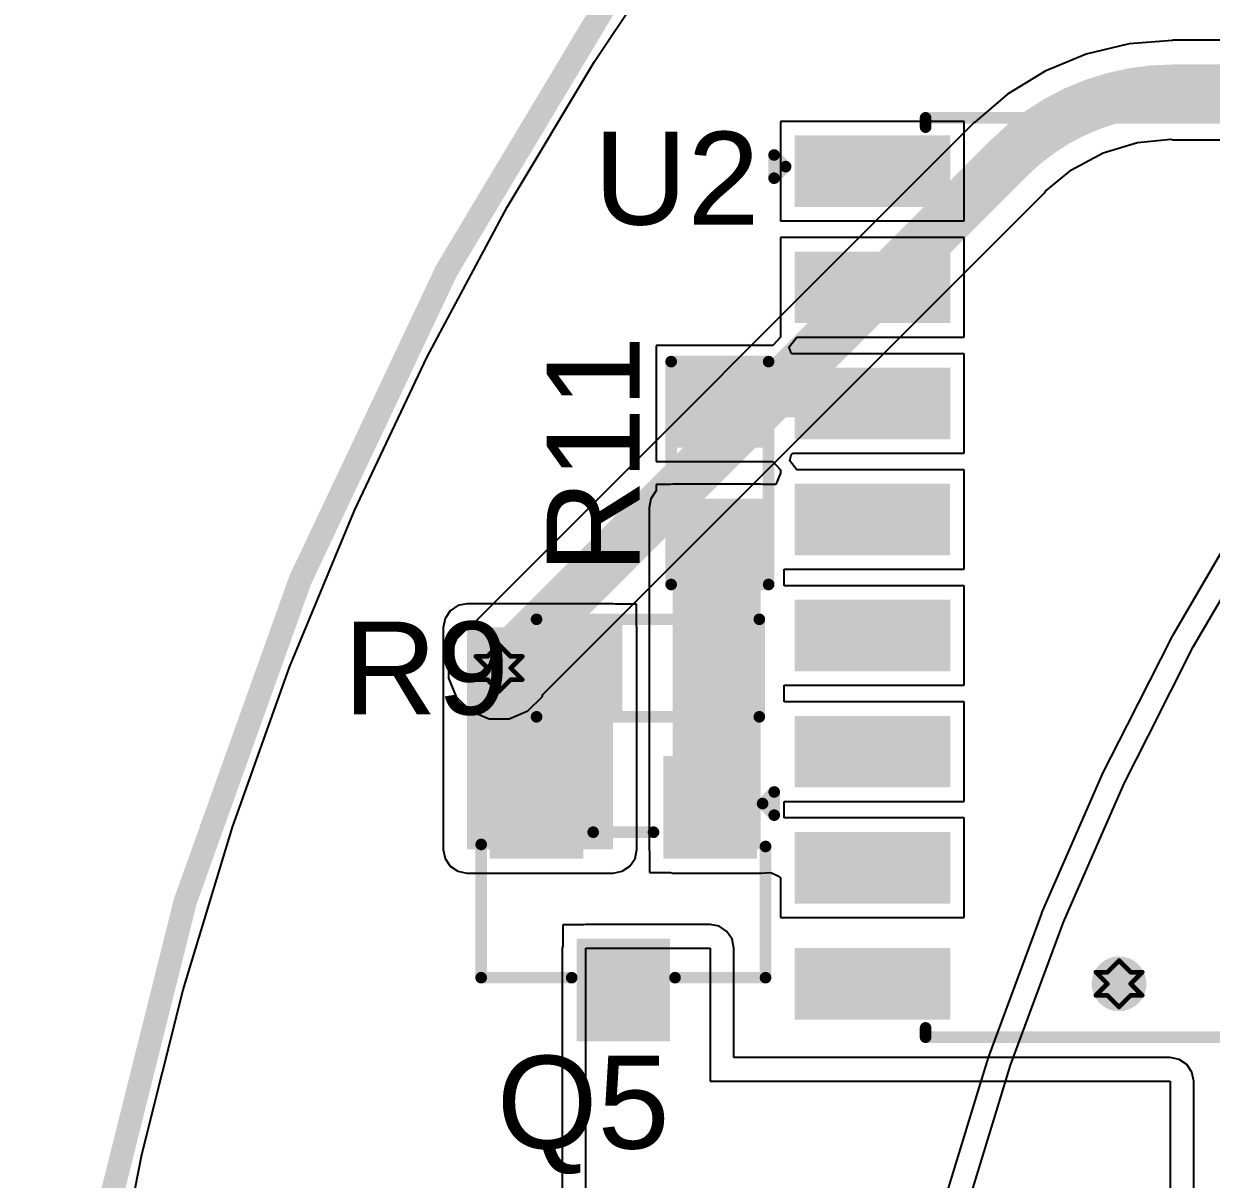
# Model space of a CAD drawing. Header units: inches. Extents: x -38 to 391, y -38 to 85.
# Drawn here: x -38.23 to -25.23, y 8.02 to 20.66 of the extents above; entities that cross this region are included whole.
import ezdxf

# ---------------------------------------------------------------- set-up
doc = ezdxf.new("R2010")
doc.units = ezdxf.units.IN
for name, color, linetype in [('Board Outline', 216, 'Continuous'), ('Bottom Layer', 5, 'Continuous'), ('Drill Drawing', 1, 'Continuous'), ('Top Layer', 1, 'Continuous'), ('Top Overlay', 2, 'Continuous'), ('Top Paste', 8, 'Continuous'), ('Top Solder', 216, 'Continuous'), ('Via Holes', 16, 'Continuous')]:
    doc.layers.add(name, color=color, linetype=linetype)
doc.styles.add('Arial', font='', dxfattribs={"height": 0.2})
doc.styles.get('Arial').set_extended_font_data('Arial')

msp = doc.modelspace()

# ---------------------------------------------------------------- hatches: boundary and pattern name
at = {"layer": 'Bottom Layer'}
h = msp.add_hatch(color=5, dxfattribs=at)
edge = h.paths.add_edge_path()
edge.add_arc((-33.02360172, 13.6144), 0.2999994, 0, 360)
h = msp.add_hatch(color=5, dxfattribs=at)
edge = h.paths.add_edge_path()
edge.add_arc((-26.2382, 10.16), 0.2999994, 0, 360)
at = {"layer": 'Top Layer'}
for points in [[(-29.68818675, 19.33998418), (-28.18818721, 19.33998418), (-28.18818721, 18.75998534), (-29.68818675, 18.75998534)], [(-29.68819691, 18.07001974), (-28.18819737, 18.07001974), (-28.18819737, 17.4900209), (-29.68819691, 17.4900209)], [(-30.16249238, 16.129), (-31.05149238, 16.129), (-31.05149238, 16.891), (-30.16249238, 16.891)], [(-29.68819945, 16.79999688), (-28.18819991, 16.79999688), (-28.18819991, 16.21999804), (-29.68819945, 16.21999804)], [(-29.68820707, 15.52998926), (-28.18820753, 15.52998926), (-28.18820753, 14.94999042), (-29.68820707, 14.94999042)], [(-31.12360298, 11.63039076), (-30.16250762, 11.63039076), (-30.16250762, 15.367), (-31.12360298, 15.367)], [(-30.16250762, 14.605), (-31.05150762, 14.605), (-31.05150762, 15.367), (-30.16250762, 15.367)], [(-29.68819945, 14.26000704), (-28.18819991, 14.26000704), (-28.18819991, 13.6800082), (-29.68819945, 13.6800082)], [(-33.3756, 11.63039838), (-31.77539999999999, 11.63039838), (-31.77539999999999, 14.05890254), (-33.3756, 14.05890254)], [(-32.53739746, 13.16990254), (-32.53739746, 14.05890254), (-31.77539746, 14.05890254), (-31.77539746, 13.16990254)], [(-31.01339492, 13.16990254), (-31.01339492, 14.05890254), (-30.25139492, 14.05890254), (-30.25139492, 13.16990254)], [(-29.68818421, 12.99001466), (-28.18818467, 12.99001466), (-28.18818467, 12.41001582), (-29.68818421, 12.41001582)], [(-32.20359955, 11.63039965), (-33.02360045, 11.63039965), (-33.02360045, 12.55040035), (-32.20359955, 12.55040035)], [(-30.30360081, 11.63039203), (-31.12360171, 11.63039203), (-31.12360171, 12.55039273), (-30.30360081, 12.55039273)], [(-29.68818167, 11.71998418), (-28.18818213, 11.71998418), (-28.18818213, 11.13998534), (-29.68818167, 11.13998534)], [(-31.25360145, 9.63040111), (-32.07360235, 9.63040111), (-32.07360235, 10.55040181), (-31.25360145, 10.55040181)], [(-29.68819945, 10.45000196), (-28.18819991, 10.45000196), (-28.18819991, 9.87000312), (-29.68819945, 9.87000312)]]:
    msp.add_hatch(color=1, dxfattribs=at).paths.add_polyline_path(points)
h = msp.add_hatch(color=1, dxfattribs=at)
edge = h.paths.add_edge_path()
edge.add_arc((-33.02360172, 13.6144), 0.2999994, 0, 360)
h = msp.add_hatch(color=1, dxfattribs=at)
edge = h.paths.add_edge_path()
edge.add_arc((-26.2382, 10.16), 0.2999994, 0, 360)
at = {"layer": 'Top Paste'}
for points in [[(-29.68818675, 19.33998418), (-28.18818721, 19.33998418), (-28.18818721, 18.75998534), (-29.68818675, 18.75998534)], [(-29.68819691, 18.07001974), (-28.18819737, 18.07001974), (-28.18819737, 17.4900209), (-29.68819691, 17.4900209)], [(-30.16249238, 16.129), (-31.05149238, 16.129), (-31.05149238, 16.891), (-30.16249238, 16.891)], [(-29.68819945, 16.79999688), (-28.18819991, 16.79999688), (-28.18819991, 16.21999804), (-29.68819945, 16.21999804)], [(-29.68820707, 15.52998926), (-28.18820753, 15.52998926), (-28.18820753, 14.94999042), (-29.68820707, 14.94999042)], [(-30.16250762, 14.605), (-31.05150762, 14.605), (-31.05150762, 15.367), (-30.16250762, 15.367)], [(-29.68819945, 14.26000704), (-28.18819991, 14.26000704), (-28.18819991, 13.6800082), (-29.68819945, 13.6800082)], [(-32.53739746, 13.16990254), (-32.53739746, 14.05890254), (-31.77539746, 14.05890254), (-31.77539746, 13.16990254)], [(-31.01339492, 13.16990254), (-31.01339492, 14.05890254), (-30.25139492, 14.05890254), (-30.25139492, 13.16990254)], [(-29.68818421, 12.99001466), (-28.18818467, 12.99001466), (-28.18818467, 12.41001582), (-29.68818421, 12.41001582)], [(-32.20359955, 11.63039965), (-33.02360045, 11.63039965), (-33.02360045, 12.55040035), (-32.20359955, 12.55040035)], [(-30.30360081, 11.63039203), (-31.12360171, 11.63039203), (-31.12360171, 12.55039273), (-30.30360081, 12.55039273)], [(-29.68818167, 11.71998418), (-28.18818213, 11.71998418), (-28.18818213, 11.13998534), (-29.68818167, 11.13998534)], [(-31.25360145, 9.63040111), (-32.07360235, 9.63040111), (-32.07360235, 10.55040181), (-31.25360145, 10.55040181)], [(-29.68819945, 10.45000196), (-28.18819991, 10.45000196), (-28.18819991, 9.87000312), (-29.68819945, 9.87000312)]]:
    msp.add_hatch(color=8, dxfattribs=at).paths.add_polyline_path(points)
at = {"layer": 'Top Solder'}
for points in [[(-29.78978675, 19.44158418), (-28.08658721, 19.44158418), (-28.08658721, 18.65838534), (-29.78978675, 18.65838534)], [(-29.78979691, 18.17161974), (-28.08659737, 18.17161974), (-28.08659737, 17.3884209), (-29.78979691, 17.3884209)], [(-30.06089238, 16.0274), (-31.15309238, 16.0274), (-31.15309238, 16.9926), (-30.06089238, 16.9926)], [(-29.78979945, 16.90159688), (-28.08659991, 16.90159688), (-28.08659991, 16.11839804), (-29.78979945, 16.11839804)], [(-29.78980707, 15.63158926), (-28.08660753, 15.63158926), (-28.08660753, 14.84839042), (-29.78980707, 14.84839042)], [(-30.06090762, 14.5034), (-31.15310762, 14.5034), (-31.15310762, 15.4686), (-30.06090762, 15.4686)], [(-29.78979945, 14.36160704), (-28.08659991, 14.36160704), (-28.08659991, 13.5784082), (-29.78979945, 13.5784082)], [(-32.63899746, 13.06830254), (-32.63899746, 14.16050254), (-31.67379746, 14.16050254), (-31.67379746, 13.06830254)], [(-31.11499492, 13.06830254), (-31.11499492, 14.16050254), (-30.14979492, 14.16050254), (-30.14979492, 13.06830254)], [(-29.78978421, 13.09161466), (-28.08658467, 13.09161466), (-28.08658467, 12.30841582), (-29.78978421, 12.30841582)], [(-32.10199955, 11.52879965), (-33.12520045, 11.52879965), (-33.12520045, 12.65200035), (-32.10199955, 12.65200035)], [(-30.20200081, 11.52879203), (-31.22520171, 11.52879203), (-31.22520171, 12.65199273), (-30.20200081, 12.65199273)], [(-29.78978167, 11.82158418), (-28.08658213, 11.82158418), (-28.08658213, 11.03838534), (-29.78978167, 11.03838534)], [(-31.15200145, 9.52880111), (-32.17520235, 9.52880111), (-32.17520235, 10.65200181), (-31.15200145, 10.65200181)], [(-29.78979945, 10.55160196), (-28.08659991, 10.55160196), (-28.08659991, 9.76840312), (-29.78979945, 9.76840312)]]:
    msp.add_hatch(color=216, dxfattribs=at).paths.add_polyline_path(points)
at = {"layer": 'Via Holes'}
h = msp.add_hatch(color=7, dxfattribs=at)
edge = h.paths.add_edge_path()
edge.add_arc((-33.02360172, 13.6144), 0.1499997, 0, 360)
h = msp.add_hatch(color=7, dxfattribs=at)
edge = h.paths.add_edge_path()
edge.add_arc((-26.2382, 10.16), 0.1499997, 0, 360)

# ---------------------------------------------------------------- linework, layer by layer
at = {"layer": 'Board Outline'}
msp.add_lwpolyline([(38.1005842, 0, 0.254, 0.254, 1), (-38.0994158, 0, 0.254, 0.254, 1)], format="xyseb", close=True, dxfattribs=at)
at = {"layer": 'Bottom Layer'}
for p, q in [((-31.97977602, 20.2509501), (-30.9475759, 21.79574508)), ((-26.1291705, 20.44394946), (-26.59956834, 20.33101598)), ((-25.65475946, 20.48128492), (-26.1291705, 20.44394946)), ((-25.64689816, 20.48284956), (-25.65475946, 20.48128492)), ((-22.34866752, 20.48284956), (-25.64689816, 20.48284956)), ((-26.59956834, 20.33101598), (-27.04650673999999, 20.14588808)), ((-32.93491508, 18.6573922), (-31.97977602, 20.2509501)), ((-27.04650673999999, 20.14588808), (-27.45898496, 19.89312252)), ((-27.45898496, 19.89312252), (-27.82083336, 19.5840731)), ((-27.82750848, 19.57961286), (-33.31290772, 14.09421108)), ((-27.82083336, 19.5840731), (-27.82750848, 19.57961286)), ((-26.03777114, 19.36404814), (-25.6717673, 19.40009836)), ((-25.6717673, 19.40009836), (-25.64689816, 19.39515044)), ((-25.64689816, 19.39515044), (-22.25810128, 19.39515044)), ((-26.76000998, 19.06488948), (-26.41362256, 19.25003516)), ((-26.41362256, 19.25003516), (-26.03777114, 19.36404814)), ((-27.04430456, 18.83157016), (-26.76000998, 19.06488948)), ((-32.54379064, 13.325094), (-27.05838886, 18.81049324)), ((-27.05838886, 18.81049324), (-27.04430456, 18.83157016)), ((-33.81071724, 17.01888138), (-32.93491508, 18.6573922)), ((-34.60506922, 15.33937242), (-33.81071724, 17.01888138)), ((-35.31605332, 13.62290138), (-34.60506922, 15.33937242)), ((-24.80713606, 15.4217751), (-25.64957278, 13.97541782)), ((-25.42575814, 13.84512598), (-24.5871111, 15.28497578)), ((-33.33741618, 14.0840587), (-33.49326042, 13.92821446)), ((-33.31290772, 14.09421108), (-33.33741618, 14.0840587)), ((-33.49326042, 13.92821446), (-33.57760112, 13.7245979)), ((-25.65670002, 13.9623292), (-26.15192889999999, 12.98703778)), ((-25.6566924, 13.96233936), (-25.65670002, 13.9623292)), ((-25.6533142, 13.96899162), (-25.6566924, 13.96233936)), ((-25.64957532, 13.9754102), (-25.6533142, 13.96899162)), ((-25.64957278, 13.97541782), (-25.64957532, 13.9754102)), ((-25.92101496, 12.8697863), (-25.42581656, 13.84502184)), ((-25.42581656, 13.84502184), (-25.42579624, 13.8450574)), ((-25.42579624, 13.8450574), (-25.4257937, 13.84506502)), ((-25.4257937, 13.84506502), (-25.42578354, 13.84507772)), ((-25.42578354, 13.84507772), (-25.42575814, 13.84512598)), ((-33.57760112, 13.7245979), (-33.57760112, 13.5042021)), ((-35.94195504, 11.87362624), (-35.31605332, 13.62290138)), ((-33.57760112, 13.5042021), (-33.49326042, 13.30058554)), ((-33.49326042, 13.30058554), (-33.33741618, 13.1447413)), ((-32.70978726, 13.1447413), (-32.55394302, 13.30058554)), ((-32.55394302, 13.30058554), (-32.54379064, 13.325094)), ((-33.33741618, 13.1447413), (-33.13379962, 13.0604006)), ((-32.91340382, 13.0604006), (-32.70978726, 13.1447413)), ((-33.13379962, 13.0604006), (-32.91340382, 13.0604006)), ((-26.15192889999999, 12.98703778), (-26.41450394, 12.46993188)), ((-26.1802118, 12.35933266), (-25.92102258, 12.86977614)), ((-25.92102258, 12.86977614), (-25.92101496, 12.8697863)), ((-26.41450394, 12.46993188), (-26.7166979, 11.77896806)), ((-26.47942126, 11.67519636), (-26.1802118, 12.35933266)), ((-36.4812834, 10.09569228), (-35.94195504, 11.87362624)), ((-26.7166979, 11.77896806), (-27.0852138, 10.93636624)), ((-26.847927, 10.8326174), (-26.47942634, 11.67519128)), ((-26.47942634, 11.67519128), (-26.47942126, 11.67519636)), ((-27.08818814, 10.92956158), (-27.67213414, 9.35298358)), ((-27.08521634, 10.93635862), (-27.08818814, 10.92956158)), ((-27.0852138, 10.93636624), (-27.08521634, 10.93635862)), ((-27.4266914, 9.27002972), (-26.847927, 10.8326174)), ((-36.93269982, 8.29353688), (-36.4812834, 10.09569228)), ((-27.67213414, 9.35298358), (-27.80314479999999, 8.92515868)), ((-27.55551766, 8.84932952), (-27.4266914, 9.27002972)), ((-27.80314479999999, 8.92515868), (-28.16440646, 7.745420119999999)), ((-27.91459746, 7.676723279999999), (-27.55552274, 8.849319359999999)), ((-27.55552274, 8.849319359999999), (-27.55551766, 8.84932952)), ((-37.29516544, 6.47130024), (-36.93269982, 8.29353688))]:
    msp.add_line(p, q, dxfattribs=at)
for points in [[(-27.44294994, 19.19505178, 0.5588, 0.5588, -0.198912367379658), (-25.64689816, 19.939, 0.5588, 0.5588, 0)], [(-25.64689816, 19.939, 0.5588, 0.5588, 0), (-22.1234, 19.939, 0.5588, 0.5588, 0)], [(-33.02360172, 13.6144, 0.5588, 0.5588, 0), (-27.44294994, 19.19505178, 0.5588, 0.5588, 0)]]:
    msp.add_lwpolyline(points, format="xyseb", dxfattribs=at)
for points in [[(-25.78659816, 19.939, 0.2794, 0.2794, 1), (-25.50719815999999, 19.939, 0.2794, 0.2794, 1)], [(-25.78659816, 19.939, 0.2794, 0.2794, 1), (-25.50719815999999, 19.939, 0.2794, 0.2794, 1)], [(-27.58264994, 19.19505178, 0.2794, 0.2794, 1), (-27.30324994, 19.19505178, 0.2794, 0.2794, 1)], [(-27.58264994, 19.19505178, 0.2794, 0.2794, 1), (-27.30324994, 19.19505178, 0.2794, 0.2794, 1)], [(-33.16330172, 13.6144, 0.2794, 0.2794, 1), (-32.88390172, 13.6144, 0.2794, 0.2794, 1)]]:
    msp.add_lwpolyline(points, format="xyseb", close=True, dxfattribs=at)
at = {"layer": 'Drill Drawing'}
for points in [[(-33.15060172, 13.7414, 0.0508, 0.0508, 0), (-33.02360172, 13.8684, 0.0508, 0.0508, 0)], [(-33.02360172, 13.8684, 0.0508, 0.0508, 0), (-32.89660171999999, 13.7414, 0.0508, 0.0508, 0)], [(-33.27760172, 13.7414, 0.0508, 0.0508, 0), (-33.15060172, 13.6144, 0.0508, 0.0508, 0)], [(-33.27760172, 13.7414, 0.0508, 0.0508, 0), (-33.15060172, 13.7414, 0.0508, 0.0508, 0)], [(-32.89660171999999, 13.7414, 0.0508, 0.0508, 0), (-32.76960172, 13.7414, 0.0508, 0.0508, 0)], [(-32.89660171999999, 13.6144, 0.0508, 0.0508, 0), (-32.76960172, 13.7414, 0.0508, 0.0508, 0)], [(-33.27760172, 13.4874, 0.0508, 0.0508, 0), (-33.15060172, 13.6144, 0.0508, 0.0508, 0)], [(-32.89660171999999, 13.6144, 0.0508, 0.0508, 0), (-32.76960172, 13.4874, 0.0508, 0.0508, 0)], [(-33.27760172, 13.4874, 0.0508, 0.0508, 0), (-33.15060172, 13.4874, 0.0508, 0.0508, 0)], [(-33.15060172, 13.4874, 0.0508, 0.0508, 0), (-33.02360172, 13.3604, 0.0508, 0.0508, 0)], [(-33.02360172, 13.3604, 0.0508, 0.0508, 0), (-32.89660171999999, 13.4874, 0.0508, 0.0508, 0)], [(-32.89660171999999, 13.4874, 0.0508, 0.0508, 0), (-32.76960172, 13.4874, 0.0508, 0.0508, 0)], [(-26.3652, 10.287, 0.0508, 0.0508, 0), (-26.2382, 10.414, 0.0508, 0.0508, 0)], [(-26.2382, 10.414, 0.0508, 0.0508, 0), (-26.1112, 10.287, 0.0508, 0.0508, 0)], [(-26.4922, 10.287, 0.0508, 0.0508, 0), (-26.3652, 10.16, 0.0508, 0.0508, 0)], [(-26.4922, 10.287, 0.0508, 0.0508, 0), (-26.3652, 10.287, 0.0508, 0.0508, 0)], [(-26.1112, 10.287, 0.0508, 0.0508, 0), (-25.9842, 10.287, 0.0508, 0.0508, 0)], [(-26.1112, 10.16, 0.0508, 0.0508, 0), (-25.9842, 10.287, 0.0508, 0.0508, 0)], [(-26.4922, 10.033, 0.0508, 0.0508, 0), (-26.3652, 10.16, 0.0508, 0.0508, 0)], [(-26.1112, 10.16, 0.0508, 0.0508, 0), (-25.9842, 10.033, 0.0508, 0.0508, 0)], [(-26.4922, 10.033, 0.0508, 0.0508, 0), (-26.3652, 10.033, 0.0508, 0.0508, 0)], [(-26.3652, 10.033, 0.0508, 0.0508, 0), (-26.2382, 9.906, 0.0508, 0.0508, 0)], [(-26.2382, 9.906, 0.0508, 0.0508, 0), (-26.1112, 10.033, 0.0508, 0.0508, 0)], [(-26.1112, 10.033, 0.0508, 0.0508, 0), (-25.9842, 10.033, 0.0508, 0.0508, 0)]]:
    msp.add_lwpolyline(points, format="xyseb", dxfattribs=at)
for points in [[(-33.03630172, 13.8684, 0.0254, 0.0254, 1), (-33.01090172, 13.8684, 0.0254, 0.0254, 1)], [(-33.03630172, 13.8684, 0.0254, 0.0254, 1), (-33.01090172, 13.8684, 0.0254, 0.0254, 1)], [(-33.29030172, 13.7414, 0.0254, 0.0254, 1), (-33.26490172, 13.7414, 0.0254, 0.0254, 1)], [(-33.29030172, 13.7414, 0.0254, 0.0254, 1), (-33.26490172, 13.7414, 0.0254, 0.0254, 1)], [(-33.16330172, 13.7414, 0.0254, 0.0254, 1), (-33.13790172, 13.7414, 0.0254, 0.0254, 1)], [(-33.16330172, 13.7414, 0.0254, 0.0254, 1), (-33.13790172, 13.7414, 0.0254, 0.0254, 1)], [(-32.90930172, 13.7414, 0.0254, 0.0254, 1), (-32.88390172, 13.7414, 0.0254, 0.0254, 1)], [(-32.90930172, 13.7414, 0.0254, 0.0254, 1), (-32.88390172, 13.7414, 0.0254, 0.0254, 1)], [(-32.78230172, 13.7414, 0.0254, 0.0254, 1), (-32.75690172, 13.7414, 0.0254, 0.0254, 1)], [(-32.78230172, 13.7414, 0.0254, 0.0254, 1), (-32.75690172, 13.7414, 0.0254, 0.0254, 1)], [(-33.16330172, 13.6144, 0.0254, 0.0254, 1), (-33.13790172, 13.6144, 0.0254, 0.0254, 1)], [(-33.16330172, 13.6144, 0.0254, 0.0254, 1), (-33.13790172, 13.6144, 0.0254, 0.0254, 1)], [(-32.90930172, 13.6144, 0.0254, 0.0254, 1), (-32.88390172, 13.6144, 0.0254, 0.0254, 1)], [(-32.90930172, 13.6144, 0.0254, 0.0254, 1), (-32.88390172, 13.6144, 0.0254, 0.0254, 1)], [(-33.29030172, 13.4874, 0.0254, 0.0254, 1), (-33.26490172, 13.4874, 0.0254, 0.0254, 1)], [(-33.29030172, 13.4874, 0.0254, 0.0254, 1), (-33.26490172, 13.4874, 0.0254, 0.0254, 1)], [(-33.16330172, 13.4874, 0.0254, 0.0254, 1), (-33.13790172, 13.4874, 0.0254, 0.0254, 1)], [(-33.16330172, 13.4874, 0.0254, 0.0254, 1), (-33.13790172, 13.4874, 0.0254, 0.0254, 1)], [(-32.90930172, 13.4874, 0.0254, 0.0254, 1), (-32.88390172, 13.4874, 0.0254, 0.0254, 1)], [(-32.90930172, 13.4874, 0.0254, 0.0254, 1), (-32.88390172, 13.4874, 0.0254, 0.0254, 1)], [(-32.78230172, 13.4874, 0.0254, 0.0254, 1), (-32.75690172, 13.4874, 0.0254, 0.0254, 1)], [(-32.78230172, 13.4874, 0.0254, 0.0254, 1), (-32.75690172, 13.4874, 0.0254, 0.0254, 1)], [(-33.03630172, 13.3604, 0.0254, 0.0254, 1), (-33.01090172, 13.3604, 0.0254, 0.0254, 1)], [(-33.03630172, 13.3604, 0.0254, 0.0254, 1), (-33.01090172, 13.3604, 0.0254, 0.0254, 1)], [(-26.2509, 10.414, 0.0254, 0.0254, 1), (-26.2255, 10.414, 0.0254, 0.0254, 1)], [(-26.2509, 10.414, 0.0254, 0.0254, 1), (-26.2255, 10.414, 0.0254, 0.0254, 1)], [(-26.5049, 10.287, 0.0254, 0.0254, 1), (-26.4795, 10.287, 0.0254, 0.0254, 1)], [(-26.5049, 10.287, 0.0254, 0.0254, 1), (-26.4795, 10.287, 0.0254, 0.0254, 1)], [(-26.3779, 10.287, 0.0254, 0.0254, 1), (-26.3525, 10.287, 0.0254, 0.0254, 1)], [(-26.3779, 10.287, 0.0254, 0.0254, 1), (-26.3525, 10.287, 0.0254, 0.0254, 1)], [(-26.1239, 10.287, 0.0254, 0.0254, 1), (-26.0985, 10.287, 0.0254, 0.0254, 1)], [(-26.1239, 10.287, 0.0254, 0.0254, 1), (-26.0985, 10.287, 0.0254, 0.0254, 1)], [(-25.9969, 10.287, 0.0254, 0.0254, 1), (-25.9715, 10.287, 0.0254, 0.0254, 1)], [(-25.9969, 10.287, 0.0254, 0.0254, 1), (-25.9715, 10.287, 0.0254, 0.0254, 1)], [(-26.3779, 10.16, 0.0254, 0.0254, 1), (-26.3525, 10.16, 0.0254, 0.0254, 1)], [(-26.3779, 10.16, 0.0254, 0.0254, 1), (-26.3525, 10.16, 0.0254, 0.0254, 1)], [(-26.1239, 10.16, 0.0254, 0.0254, 1), (-26.0985, 10.16, 0.0254, 0.0254, 1)], [(-26.1239, 10.16, 0.0254, 0.0254, 1), (-26.0985, 10.16, 0.0254, 0.0254, 1)], [(-26.5049, 10.033, 0.0254, 0.0254, 1), (-26.4795, 10.033, 0.0254, 0.0254, 1)], [(-26.5049, 10.033, 0.0254, 0.0254, 1), (-26.4795, 10.033, 0.0254, 0.0254, 1)], [(-26.3779, 10.033, 0.0254, 0.0254, 1), (-26.3525, 10.033, 0.0254, 0.0254, 1)], [(-26.3779, 10.033, 0.0254, 0.0254, 1), (-26.3525, 10.033, 0.0254, 0.0254, 1)], [(-26.1239, 10.033, 0.0254, 0.0254, 1), (-26.0985, 10.033, 0.0254, 0.0254, 1)], [(-26.1239, 10.033, 0.0254, 0.0254, 1), (-26.0985, 10.033, 0.0254, 0.0254, 1)], [(-25.9969, 10.033, 0.0254, 0.0254, 1), (-25.9715, 10.033, 0.0254, 0.0254, 1)], [(-25.9969, 10.033, 0.0254, 0.0254, 1), (-25.9715, 10.033, 0.0254, 0.0254, 1)], [(-26.2509, 9.906, 0.0254, 0.0254, 1), (-26.2255, 9.906, 0.0254, 0.0254, 1)], [(-26.2509, 9.906, 0.0254, 0.0254, 1), (-26.2255, 9.906, 0.0254, 0.0254, 1)]]:
    msp.add_lwpolyline(points, format="xyseb", close=True, dxfattribs=at)
at = {"layer": 'Top Layer'}
for p, q in [((-31.97977602, 20.2509501), (-30.9475759, 21.79574508)), ((-32.93491508, 18.6573922), (-31.97977602, 20.2509501)), ((-27.93418848, 19.59398418), (-29.94218548, 19.59398418)), ((-29.94218548, 19.59398418), (-29.94218548, 18.50598534)), ((-27.93418848, 18.50598534), (-27.93418848, 19.59398418)), ((-33.81071724, 17.01888138), (-32.93491508, 18.6573922)), ((-29.94218548, 18.50598534), (-27.93418848, 18.50598534)), ((-29.94219564, 18.32401974), (-29.94219817999999, 17.29363318)), ((-27.93419864, 18.32401974), (-29.94219564, 18.32401974)), ((-27.93419864, 17.2360209), (-27.93419864, 18.32401974)), ((-29.94219817999999, 17.29363572), (-29.94220326, 17.23602344)), ((-29.94219817999999, 17.29363318), (-29.94219817999999, 17.29363572)), ((-29.94220326, 17.23602344), (-30.02905856, 17.14500254)), ((-29.8480988, 17.12884306), (-29.76416958, 17.2360209)), ((-29.76416958, 17.2360209), (-27.93419864, 17.2360209)), ((-30.03549238, 17.145), (-31.30549238, 17.145)), ((-31.30549238, 17.145), (-31.30549238, 15.875)), ((-30.02905856, 17.14500254), (-30.03549238, 17.145)), ((-29.85050926, 17.12098684), (-29.8480988, 17.12884306)), ((-29.82767212, 17.06298086), (-29.85050926, 17.12098684)), ((-29.81868814, 17.05399688), (-29.82767212, 17.06298086)), ((-27.93420118, 17.05399688), (-29.81868814, 17.05399688)), ((-27.93420118, 15.96599804), (-27.93420118, 17.05399688)), ((-34.60506922, 15.33937242), (-33.81071724, 17.01888138)), ((-31.30549238, 15.875), (-30.03549238, 15.875)), ((-30.03549238, 15.875), (-30.02909158, 15.87499746)), ((-30.02909158, 15.87499746), (-29.94221342, 15.78398672)), ((-29.8408598, 15.88199008), (-29.82677042, 15.94635622)), ((-29.76413148, 15.78398926), (-29.8408598, 15.88199008)), ((-29.82677042, 15.94635622), (-29.80427618, 15.96599804)), ((-29.80427618, 15.96599804), (-27.93420118, 15.96599804)), ((-29.94220834, 15.74799746), (-29.9943647, 15.621)), ((-29.94221342, 15.78398672), (-29.94220834, 15.74799746)), ((-27.9342088, 15.78398926), (-29.76413148, 15.78398926)), ((-27.9342088, 14.69599042), (-27.9342088, 15.78398926)), ((-31.14861944, 15.621), (-31.30550762, 15.621)), ((-31.30550762, 15.621), (-31.30550762, 15.55093918)), ((-31.12360298, 15.62597586), (-31.14861944, 15.621)), ((-30.16250762, 15.62597586), (-31.12360298, 15.62597586)), ((-30.13749116, 15.621), (-30.16250762, 15.62597586)), ((-29.9943647, 15.621), (-30.13749116, 15.621)), ((-31.30672682, 15.55012384), (-31.3628659, 15.46610572)), ((-31.30550762, 15.55093918), (-31.30672682, 15.55012384)), ((-35.31605332, 13.62290138), (-34.60506922, 15.33937242)), ((-31.3628659, 15.46610572), (-31.38257884, 15.367)), ((-31.38257884, 15.367), (-31.38257884, 11.63039076)), ((-29.90353176, 14.51400704), (-29.90353176, 14.69599042)), ((-29.90353176, 14.69599042), (-27.9342088, 14.69599042)), ((-27.93420118, 14.51400704), (-29.90353176, 14.51400704)), ((-27.93420118, 13.4260082), (-27.93420118, 14.51400704)), ((-33.47470572, 14.29816546), (-33.55872384, 14.24202638)), ((-33.3756, 14.3178784), (-33.47470572, 14.29816546)), ((-31.77539746, 14.3178784), (-33.3756, 14.3178784)), ((-31.750381, 14.31290254), (-31.77539746, 14.3178784)), ((-31.52139746, 14.31290254), (-31.750381, 14.31290254)), ((-31.52139746, 14.083919), (-31.52139746, 14.31290254)), ((-33.55872384, 14.24202638), (-33.61486291999999, 14.15800826)), ((-33.61486291999999, 14.15800826), (-33.63457586, 14.05890254)), ((-33.63457586, 14.05890254), (-33.63457586, 11.63039838)), ((-31.5164216, 14.05890254), (-31.52139746, 14.083919)), ((-31.5164216, 11.63039838), (-31.5164216, 14.05890254)), ((-35.94195504, 11.87362624), (-35.31605332, 13.62290138)), ((-29.90353176, 13.24401466), (-29.90353176, 13.4260082)), ((-29.90353176, 13.4260082), (-27.93420118, 13.4260082)), ((-27.93418594, 13.24401466), (-29.90353176, 13.24401466)), ((-27.93418594, 12.15601582), (-27.93418594, 13.24401466)), ((-29.90353176, 11.97398418), (-29.90353176, 12.15601582)), ((-29.90353176, 12.15601582), (-27.93418594, 12.15601582)), ((-27.9341834, 11.97398418), (-29.90353176, 11.97398418)), ((-27.9341834, 10.88598534), (-27.9341834, 11.97398418)), ((-36.4812834, 10.09569228), (-35.94195504, 11.87362624)), ((-33.63457586, 11.63039838), (-33.61486291999999, 11.53129266)), ((-31.53613454, 11.53129266), (-31.5164216, 11.63039838)), ((-31.38257884, 11.63039076), (-31.37760044, 11.6053616)), ((-31.37760044, 11.6053616), (-31.37760044, 11.3763933)), ((-33.61486291999999, 11.53129266), (-33.55872384, 11.44727454)), ((-33.55872384, 11.44727454), (-33.47470572, 11.39113546)), ((-31.67629174, 11.39113546), (-31.59227362, 11.44727454)), ((-31.59227362, 11.44727454), (-31.53613454, 11.53129266)), ((-33.47470572, 11.39113546), (-33.3756, 11.37142252)), ((-33.3756, 11.37142252), (-31.77539746, 11.37142252)), ((-31.77539746, 11.37142252), (-31.67629174, 11.39113546)), ((-31.37760044, 11.3763933), (-31.14863214, 11.3763933)), ((-31.14863214, 11.3763933), (-31.12360298, 11.3714149)), ((-31.12360298, 11.3714149), (-30.16250762, 11.3714149)), ((-30.16250762, 11.3714149), (-30.04960208, 11.37639076)), ((-30.04960208, 11.37639076), (-29.97323952, 11.34279164)), ((-29.97323952, 11.34279164), (-29.9421804, 11.319383)), ((-29.9421804, 11.319383), (-29.9421804, 10.88598534)), ((-32.09863278, 10.80440054), (-32.32760108, 10.80440054)), ((-32.32760108, 10.80440054), (-32.32760108, 10.57543224)), ((-32.07360361999999, 10.80937894), (-32.09863278, 10.80440054)), ((-30.71360126, 10.80937894), (-32.07360361999999, 10.80937894)), ((-30.61449554, 10.789666), (-30.71360126, 10.80937894)), ((-30.53047742, 10.73352692), (-30.61449554, 10.789666)), ((-29.9421804, 10.88598534), (-27.9341834, 10.88598534)), ((-30.47433834, 10.6495088), (-30.53047742, 10.73352692)), ((-32.32760108, 10.57543224), (-32.33257948, 10.55040308)), ((-32.33257948, 10.55040308), (-32.33257948, 4.75062042)), ((-32.07360361999999, 4.75062042), (-32.07360361999999, 10.55040308)), ((-32.07360361999999, 10.55040308), (-30.71360126, 10.55040308)), ((-30.71360126, 10.55040308), (-30.71360126, 9.0932)), ((-30.4546254, 10.55040308), (-30.47433834, 10.6495088)), ((-30.4546254, 9.35217586), (-30.4546254, 10.55040308)), ((-36.93269982, 8.29353688), (-36.4812834, 10.09569228)), ((-25.6794, 9.35217586), (-30.4546254, 9.35217586)), ((-25.58029428, 9.33246292), (-25.6794, 9.35217586)), ((-25.49627616, 9.27632384), (-25.58029428, 9.33246292)), ((-25.44013708, 9.19230572), (-25.49627616, 9.27632384)), ((-25.42042414, 9.0932), (-25.44013708, 9.19230572)), ((-30.71360126, 9.0932), (-25.6794, 9.0932)), ((-25.6794, 9.0932), (-25.6794, 2.286)), ((-25.42042414, 2.54497586), (-25.42042414, 9.0932)), ((-37.29516544, 6.47130024), (-36.93269982, 8.29353688))]:
    msp.add_line(p, q, dxfattribs=at)
for points in [[(-30.60699237999999, 16.51, 0.3048, 0.3048, 0), (-30.60698984, 16.50999746, 0.3048, 0.3048, 0)], [(-30.60698984, 16.50999746, 0.3048, 0.3048, 0), (-28.93819968, 16.50999746, 0.3048, 0.3048, 0)]]:
    msp.add_lwpolyline(points, format="xyseb", dxfattribs=at)
for points in [[(-30.68319238, 16.51, 0.1524, 0.1524, 1), (-30.53079238, 16.51, 0.1524, 0.1524, 1)], [(-30.68318984, 16.50999746, 0.1524, 0.1524, 1), (-30.53078984, 16.50999746, 0.1524, 0.1524, 1)], [(-30.68318984, 16.50999746, 0.1524, 0.1524, 1), (-30.53078984, 16.50999746, 0.1524, 0.1524, 1)], [(-29.01439968, 16.50999746, 0.1524, 0.1524, 1), (-28.86199968, 16.50999746, 0.1524, 0.1524, 1)]]:
    msp.add_lwpolyline(points, format="xyseb", close=True, dxfattribs=at)
at = {"layer": 'Top Overlay'}
for points in [[(-28.35562782, 19.63420762, 0.127, 0.127, 0), (-24.25660884, 19.63421016, 0.127, 0.127, 0)], [(-28.35560242, 19.53259238, 0.127, 0.127, 0), (-28.35559226, 19.6342127, 0.127, 0.127, 0)], [(-30.01398873999999, 18.9738, 0.127, 0.127, 0), (-30.01398112, 19.2278, 0.127, 0.127, 0)], [(-30.01398112, 19.2278, 0.127, 0.127, 0), (-29.88698365999999, 19.10080762, 0.127, 0.127, 0)], [(-30.01398873999999, 18.9738, 0.127, 0.127, 0), (-29.88698365999999, 19.10080762, 0.127, 0.127, 0)], [(-31.14040254, 14.5288, 0.127, 0.127, 0), (-31.14040254, 16.9672127, 0.127, 0.127, 0)], [(-31.14040254, 16.9672127, 0.127, 0.127, 0), (-30.07359746, 16.9672, 0.127, 0.127, 0)], [(-30.07359746, 14.5287873, 0.127, 0.127, 0), (-30.07359746, 16.9672, 0.127, 0.127, 0)], [(-31.14040254, 14.5288, 0.127, 0.127, 0), (-30.07359746, 14.5287873, 0.127, 0.127, 0)], [(-32.6136, 14.14781778, 0.127, 0.127, 0), (-32.61359238, 13.08100508, 0.127, 0.127, 0)], [(-32.6136, 14.14781778, 0.127, 0.127, 0), (-30.17520254, 14.1478, 0.127, 0.127, 0)], [(-30.17520254, 14.1478, 0.127, 0.127, 0), (-30.17519746, 13.08099746, 0.127, 0.127, 0)], [(-32.61359238, 13.08100508, 0.127, 0.127, 0), (-30.17519746, 13.08099746, 0.127, 0.127, 0)], [(-30.13959174, 12.13179692, 0.127, 0.127, 0), (-30.01259428, 12.25880454, 0.127, 0.127, 0)], [(-30.01260952, 12.00479946, 0.127, 0.127, 0), (-30.01259428, 12.25880454, 0.127, 0.127, 0)], [(-30.13959174, 12.13179692, 0.127, 0.127, 0), (-30.01260952, 12.00479946, 0.127, 0.127, 0)], [(-31.99378666, 11.81860222, 0.127, 0.127, 0), (-31.3334019, 11.81860476, 0.127, 0.127, 0)], [(-33.21980148, 10.22679692, 0.127, 0.127, 0), (-33.21979132, 11.68439878, 0.127, 0.127, 0)], [(-30.1073947, 11.66241, 0.127, 0.127, 0), (-30.10738708, 10.22679184, 0.127, 0.127, 0)], [(-33.21980148, 10.22679692, 0.127, 0.127, 0), (-32.22920402, 10.22679184, 0.127, 0.127, 0)], [(-31.09799724, 10.226802, 0.127, 0.127, 0), (-30.10738708, 10.22679184, 0.127, 0.127, 0)], [(-28.3556075, 9.575807619999999, 0.127, 0.127, 0), (-24.25660376, 9.575807619999999, 0.127, 0.127, 0)], [(-28.35558718, 9.67740762, 0.127, 0.127, 0), (-28.3555821, 9.575807619999999, 0.127, 0.127, 0)]]:
    msp.add_lwpolyline(points, format="xyseb", dxfattribs=at)
for points in [[(-28.38737782, 19.63420762, 0.0635, 0.0635, 1), (-28.32387782, 19.63420762, 0.0635, 0.0635, 1)], [(-28.38734226, 19.6342127, 0.0635, 0.0635, 1), (-28.32384226, 19.6342127, 0.0635, 0.0635, 1)], [(-28.38735242, 19.53259238, 0.0635, 0.0635, 1), (-28.32385242, 19.53259238, 0.0635, 0.0635, 1)], [(-30.04573112, 19.2278, 0.0635, 0.0635, 1), (-29.98223112, 19.2278, 0.0635, 0.0635, 1)], [(-30.04573112, 19.2278, 0.0635, 0.0635, 1), (-29.98223112, 19.2278, 0.0635, 0.0635, 1)], [(-29.91873366, 19.10080762, 0.0635, 0.0635, 1), (-29.85523366, 19.10080762, 0.0635, 0.0635, 1)], [(-29.91873366, 19.10080762, 0.0635, 0.0635, 1), (-29.85523366, 19.10080762, 0.0635, 0.0635, 1)], [(-30.04573874, 18.9738, 0.0635, 0.0635, 1), (-29.98223874, 18.9738, 0.0635, 0.0635, 1)], [(-30.04573874, 18.9738, 0.0635, 0.0635, 1), (-29.98223874, 18.9738, 0.0635, 0.0635, 1)], [(-31.17215254, 16.9672127, 0.0635, 0.0635, 1), (-31.10865254, 16.9672127, 0.0635, 0.0635, 1)], [(-31.17215254, 16.9672127, 0.0635, 0.0635, 1), (-31.10865254, 16.9672127, 0.0635, 0.0635, 1)], [(-30.10534746, 16.9672, 0.0635, 0.0635, 1), (-30.04184746, 16.9672, 0.0635, 0.0635, 1)], [(-30.10534746, 16.9672, 0.0635, 0.0635, 1), (-30.04184746, 16.9672, 0.0635, 0.0635, 1)], [(-31.17215254, 14.5288, 0.0635, 0.0635, 1), (-31.10865254, 14.5288, 0.0635, 0.0635, 1)], [(-31.17215254, 14.5288, 0.0635, 0.0635, 1), (-31.10865254, 14.5288, 0.0635, 0.0635, 1)], [(-30.10534746, 14.5287873, 0.0635, 0.0635, 1), (-30.04184746, 14.5287873, 0.0635, 0.0635, 1)], [(-30.10534746, 14.5287873, 0.0635, 0.0635, 1), (-30.04184746, 14.5287873, 0.0635, 0.0635, 1)], [(-32.64535, 14.14781778, 0.0635, 0.0635, 1), (-32.58185, 14.14781778, 0.0635, 0.0635, 1)], [(-32.64535, 14.14781778, 0.0635, 0.0635, 1), (-32.58185, 14.14781778, 0.0635, 0.0635, 1)], [(-30.20695254, 14.1478, 0.0635, 0.0635, 1), (-30.14345254, 14.1478, 0.0635, 0.0635, 1)], [(-30.20695254, 14.1478, 0.0635, 0.0635, 1), (-30.14345254, 14.1478, 0.0635, 0.0635, 1)], [(-32.64534238, 13.08100508, 0.0635, 0.0635, 1), (-32.58184238, 13.08100508, 0.0635, 0.0635, 1)], [(-32.64534238, 13.08100508, 0.0635, 0.0635, 1), (-32.58184238, 13.08100508, 0.0635, 0.0635, 1)], [(-30.20694746, 13.08099746, 0.0635, 0.0635, 1), (-30.14344746, 13.08099746, 0.0635, 0.0635, 1)], [(-30.20694746, 13.08099746, 0.0635, 0.0635, 1), (-30.14344746, 13.08099746, 0.0635, 0.0635, 1)], [(-30.04434428, 12.25880454, 0.0635, 0.0635, 1), (-29.98084428, 12.25880454, 0.0635, 0.0635, 1)], [(-30.04434428, 12.25880454, 0.0635, 0.0635, 1), (-29.98084428, 12.25880454, 0.0635, 0.0635, 1)], [(-30.17134174, 12.13179692, 0.0635, 0.0635, 1), (-30.10784173999999, 12.13179692, 0.0635, 0.0635, 1)], [(-30.17134174, 12.13179692, 0.0635, 0.0635, 1), (-30.10784173999999, 12.13179692, 0.0635, 0.0635, 1)], [(-30.04435952, 12.00479946, 0.0635, 0.0635, 1), (-29.98085952, 12.00479946, 0.0635, 0.0635, 1)], [(-30.04435952, 12.00479946, 0.0635, 0.0635, 1), (-29.98085952, 12.00479946, 0.0635, 0.0635, 1)], [(-32.02553665999999, 11.81860222, 0.0635, 0.0635, 1), (-31.96203666, 11.81860222, 0.0635, 0.0635, 1)], [(-31.3651519, 11.81860476, 0.0635, 0.0635, 1), (-31.3016519, 11.81860476, 0.0635, 0.0635, 1)], [(-33.25154132, 11.68439878, 0.0635, 0.0635, 1), (-33.18804132, 11.68439878, 0.0635, 0.0635, 1)], [(-30.1391447, 11.66241, 0.0635, 0.0635, 1), (-30.0756447, 11.66241, 0.0635, 0.0635, 1)], [(-33.25155148, 10.22679692, 0.0635, 0.0635, 1), (-33.18805148, 10.22679692, 0.0635, 0.0635, 1)], [(-33.25155148, 10.22679692, 0.0635, 0.0635, 1), (-33.18805148, 10.22679692, 0.0635, 0.0635, 1)], [(-32.26095402, 10.22679184, 0.0635, 0.0635, 1), (-32.19745402, 10.22679184, 0.0635, 0.0635, 1)], [(-31.12974724, 10.226802, 0.0635, 0.0635, 1), (-31.06624724, 10.226802, 0.0635, 0.0635, 1)], [(-30.13913708, 10.22679184, 0.0635, 0.0635, 1), (-30.07563708, 10.22679184, 0.0635, 0.0635, 1)], [(-30.13913708, 10.22679184, 0.0635, 0.0635, 1), (-30.07563708, 10.22679184, 0.0635, 0.0635, 1)], [(-28.3873575, 9.575807619999999, 0.0635, 0.0635, 1), (-28.3238575, 9.575807619999999, 0.0635, 0.0635, 1)], [(-28.38733718, 9.67740762, 0.0635, 0.0635, 1), (-28.32383718, 9.67740762, 0.0635, 0.0635, 1)], [(-28.3873321, 9.575807619999999, 0.0635, 0.0635, 1), (-28.3238321, 9.575807619999999, 0.0635, 0.0635, 1)]]:
    msp.add_lwpolyline(points, format="xyseb", close=True, dxfattribs=at)

# ---------------------------------------------------------------- texts
at = {"layer": 'Top Overlay', "style": 'Arial'}
for s, p in [('U2', (-31.98679404, 18.4659651)), ('R9', (-34.7299915, 13.1065651)), ('Q5', (-33.04998978, 8.356765099999999))]:
    msp.add_text(s, height=1.016, dxfattribs=at).set_placement(p)
msp.add_text('R11', height=1.016, rotation=90, dxfattribs=at).set_placement((-31.48595176, 14.64782186))

doc.saveas('drawing.dxf')
